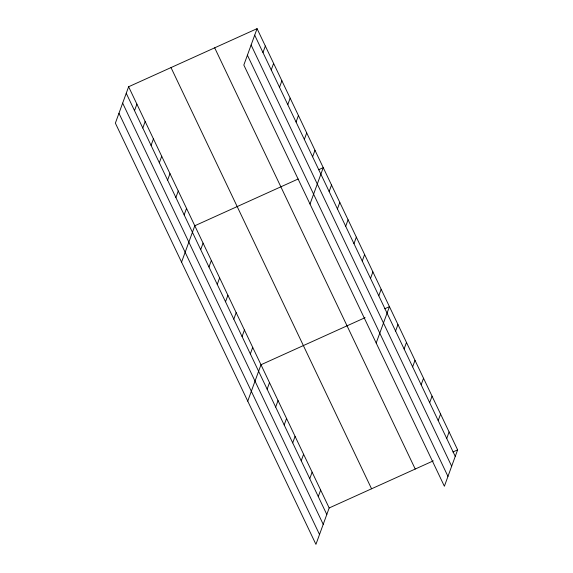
<?xml version="1.0" encoding="UTF-8"?>
<svg xmlns="http://www.w3.org/2000/svg" width="573" height="573" viewBox="0 0 573 573"><rect width="100%" height="100%" fill="white"/><g stroke="black" fill="none" stroke-linecap="round" stroke-linejoin="round"><path stroke-width="0.86" d="M128.617 86.752L115.374 123.138L315.931 544.35L329.174 507.965L128.617 86.752L257.069 28.65L457.626 449.862L444.383 486.248L243.826 65.035L257.069 28.65M134.519 110.646L136.89 104.128M142.792 128.015L145.162 121.505M151.064 145.392L153.435 138.881M159.337 162.768L161.708 156.25M167.61 180.144L169.98 173.626M175.882 197.52L178.253 191.002M184.155 214.896L186.533 208.379M181.562 262.14L194.806 225.755L298.132 179.012M262.971 52.537L265.342 46.026M200.7 249.642L203.078 243.131M271.244 69.913L273.615 63.402M208.98 267.018L211.351 260.5M279.517 87.289L281.887 80.772M217.253 284.394L219.624 277.876M287.789 104.666L290.16 98.148M225.526 301.77L227.896 295.253M296.062 122.042L298.433 115.524M233.798 319.147L236.169 312.629M304.335 139.418L306.705 132.9M242.071 336.516L244.442 330.005M312.607 156.787L314.978 150.276M250.344 353.892L252.714 347.381M310.007 204.038L323.251 167.653L318.545 169.78M247.744 401.136L260.987 364.75L365.101 317.657M329.153 191.54L331.523 185.022M267.14 389.167L269.511 382.657M337.425 208.916L339.796 202.398M275.663 407.074L278.034 400.556M345.698 226.292L348.069 219.774M284.187 424.973L286.557 418.455M353.971 243.668L356.342 237.15M292.71 442.872L295.081 436.361M362.243 261.037L364.614 254.527M301.233 460.778L303.604 454.26M370.516 278.414L372.887 271.903M309.757 478.677L312.127 472.159M378.789 295.79L381.16 289.272M318.28 496.576L320.651 490.065M376.189 343.034L389.432 306.648L384.727 308.783M395.585 331.065L397.956 324.554M404.108 348.971L406.479 342.453M412.632 366.87L415.002 360.353M421.155 384.77L423.526 378.259M429.678 402.676L432.056 396.158M438.202 420.575L440.58 414.057M446.725 438.474L449.103 431.963M329.174 507.965L433.288 460.871M452.914 451.99L457.626 449.862M254.699 35.168L455.249 456.38M251.11 45.023L451.667 466.236M247.414 55.18L447.971 476.392M214.682 47.824L415.232 469.036M171.005 67.578L371.562 488.79M126.246 93.27L326.803 514.482M122.658 103.126L323.215 524.338M118.962 113.282L319.519 534.494"/></g></svg>
